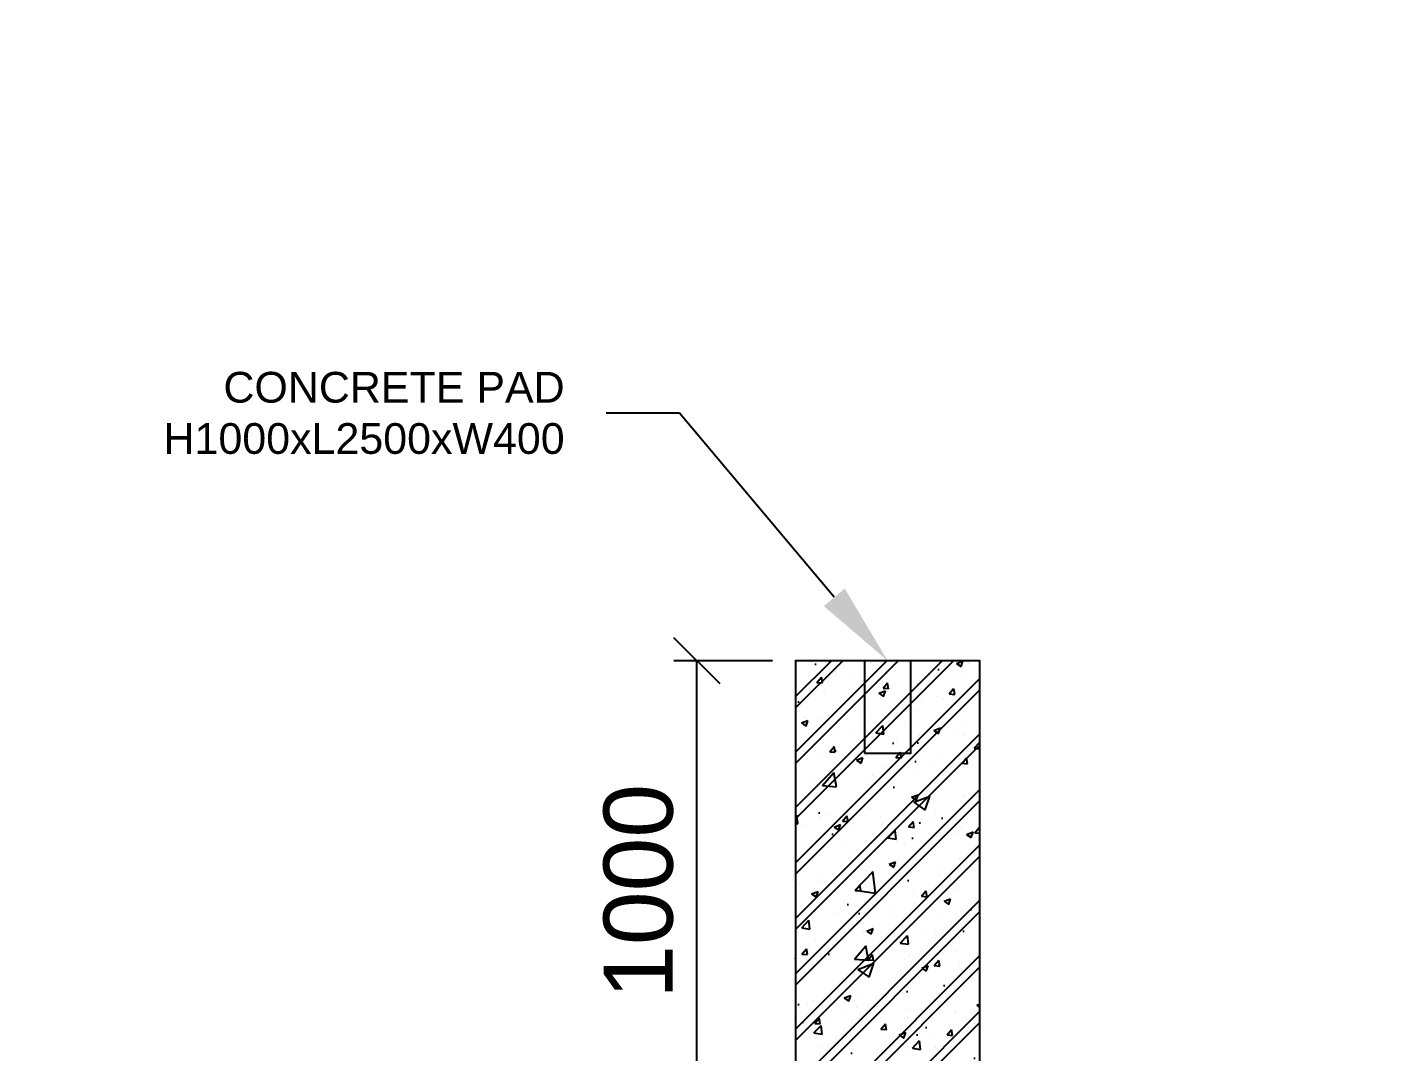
# Model space of a CAD drawing. Extents: x -1041800 to 1211622, y -13029 to 106851.
# Drawn here: x 99237 to 102202, y 13821 to 16043 of the extents above; entities that cross this region are included whole.
import ezdxf
from ezdxf import colors
from ezdxf.entities.mleader import LeaderData, LeaderLine
from ezdxf.math import Vec2, Vec3

# ---------------------------------------------------------------- set-up
doc = ezdxf.new("R2010")
doc.units = 0
doc.header["$MEASUREMENT"] = 0
doc.layers.get('0').update_dxf_attribs({"lineweight": 5})
doc.layers.add('Hatch', color=250, linetype='Continuous')
doc.layers.add('VAN', color=7, linetype='Continuous')
doc.styles.get("Standard").update_dxf_attribs({"font": 'arial.ttf'})
doc.dimstyles.new('TL100', dxfattribs={"dimscale": 0, "dimtxt": 200, "dimasz": 100, "dimexe": 50, "dimexo": 50, "dimgap": 50, "dimtad": 1, "dimdec": 0, "dimtxsty": 'Standard', "dimblk": 'OBLIQUE', "dimcen": 2.5, "dimclrd": 6, "dimclre": 6, "dimclrt": 3, "dimadec": 0, "dimazin": 0, "dimtfac": 1, "dimtdec": 0, "dimtmove": 0, "dimatfit": 3, "dimldrblk": 'OBLIQUE', "dimfxl": 1, "dimarcsym": 0})

# ---------------------------------------------------------------- blocks, each defined once
blk = doc.blocks.new('_Oblique')
at = {"color": 0, "linetype": 'ByBlock', "lineweight": -2}
blk.add_line((-0.5, -0.5), (0.5, 0.5), dxfattribs=at)
blk = doc.blocks.new('*D159')
at = {"layer": 'Defpoints', "color": 0, "transparency": 16777216}
for p in [(100689, 14668.6), (100902.6, 14668.6), (100902.6, 13668.6)]:
    blk.add_point(p, dxfattribs=at)
at = {"layer": 'VAN', "color": 6, "lineweight": -2, "transparency": 16777216}
for p, q in [((100852.6, 14668.6), (100639, 14668.6)), ((100689, 13668.6), (100689, 14668.6)), ((100852.6, 13668.6), (100639, 13668.6))]:
    blk.add_line(p, q, dxfattribs=at)
at = {"layer": 'VAN', "color": 6, "lineweight": -2, "transparency": 16777216, "xscale": 100, "yscale": 100, "zscale": 100}
for p, rotation in [((100689, 14668.6), 90), ((100689, 13668.6), 270)]:
    blk.add_blockref('_Oblique', p, dxfattribs=dict(at, rotation=rotation))
at = {"layer": 'VAN', "color": 3, "transparency": 16777216, "insert": (100562.4, 14168.6), "char_height": 150, "attachment_point": 5, "rotation": 90}
blk.add_mtext('1000', dxfattribs=at)

msp = doc.modelspace()

# ---------------------------------------------------------------- hatches: boundary and pattern name
at = {"layer": 'VAN'}
h = msp.add_hatch(dxfattribs=at)
h.set_pattern_fill('AR-CONC', color=0, scale=50)
h.set_pattern_definition([(50, (-392583.23, -292097.8), (358.63009, -31.37607), [37.5, -412.5]), (355, (-392583.23, -292097.8), (-69.37567, 376.09607), [30, -330]), (100.451444, (-392553.34, -292100.4), (289.25442, 344.72), [31.8701, -350.57106]), (46.1842, (-392583.23, -291997.8), (533.62067, -82.75964), [56.25, -618.75]), (96.63564, (-392538.76, -292004.7), (467.33097, 487.0593), [47.80517, -525.8569]), (351.18416, (-392583.23, -291997.8), (467.33097, 487.0593), [45, -495]), (21, (-392533.23, -292022.8), (298.45353, -201.30945), [37.5, -412.5]), (326, (-392533.23, -292022.8), (121.65767, 362.57502), [30, -330]), (71.451445, (-392508.36, -292039.57), (420.11119, 161.26558), [31.8701, -350.57106]), (37.5, (-392583.23, -292097.8), (6.079928, 166.446927), [0, -326, 0, -335, 0, -331.25]), (7.5, (-392583.23, -292097.8), (131.53477, 197.205856), [0, -191, 0, -318.5, 0, -126.25]), (327.5, (-392694.73, -292097.8), (266.911218, -11.277436), [0, -125, 0, -390, 0, -517.5]), (317.5, (-392744.73, -292097.8), (291.59308, 50.05249), [0, -162.5, 0, -259, 0, -367.5])])
h.paths.add_polyline_path([(101302.6, 14668.6), (100902.6, 14668.6), (100902.6, 13668.6), (101302.6, 13668.6)])

# ---------------------------------------------------------------- linework, layer by layer
at = {"layer": 'Hatch', "linetype": 'Continuous'}
for p, q in [((100902.6, 14566.4), (101004.3, 14668.2)), ((100902.6, 14446.2), (101124.5, 14668.2)), ((100902.6, 14326), (101244.7, 14668.2)), ((100902.6, 14590.9), (100979.8, 14668.2)), ((100902.6, 14470.7), (101100, 14668.2)), ((100902.6, 14350.5), (101220.2, 14668.2)), ((100968.2, 14664.5), (100968.2, 14664.5)), ((101226.7, 14657.3), (101226.7, 14657.3)), ((101251.6, 14662.8), (101265.6, 14668.1)), ((101251.6, 14662.8), (101261.6, 14656.1)), ((101261.6, 14656), (101265.6, 14668.1)), ((101276.7, 14663.9), (101276.7, 14663.9)), ((100902.6, 14230.3), (101302.6, 14630.3)), ((100949.1, 14621.9), (100958.7, 14633.4)), ((100949.1, 14621.9), (100961, 14620.9)), ((100961.1, 14620.8), (100958.7, 14633.3)), ((100974.5, 14624.1), (100974.5, 14624.1)), ((100990.3, 14645.1), (100990.3, 14645.1)), ((101024.6, 14630.7), (101024.6, 14630.7)), ((101092.5, 14609.4), (101102.2, 14620.9)), ((101097.1, 14640.5), (101097.1, 14640.5)), ((101100.3, 14640.7), (101100.3, 14640.7)), ((101104.5, 14608.2), (101102.2, 14620.8)), ((101172.4, 14627), (101172.4, 14627)), ((101203.8, 14636), (101203.8, 14636)), ((101273.4, 14639.8), (101273.4, 14639.8)), ((100902.6, 14205.8), (101302.6, 14605.8)), ((100965.8, 14597.9), (100965.8, 14597.9)), ((101069.7, 14612.9), (101069.7, 14612.9)), ((101083.6, 14598.3), (101097.6, 14603.6)), ((101083.6, 14598.3), (101093.5, 14591.5)), ((101092.5, 14609.4), (101104.5, 14608.3)), ((101093.5, 14591.5), (101097.6, 14603.6)), ((101207.9, 14590.7), (101207.9, 14590.7)), ((101236, 14596.8), (101245.6, 14608.3)), ((101236, 14596.8), (101248, 14595.8)), ((101248, 14595.7), (101245.7, 14608.2)), ((101299.9, 14595), (101299.9, 14595)), ((101047.7, 14561.8), (101047.7, 14561.8)), ((101091.3, 14570.7), (101091.3, 14570.7)), ((101169.9, 14560.4), (101169.9, 14560.4)), ((101174, 14578.4), (101174, 14578.4)), ((101224.1, 14585), (101224.1, 14585)), ((101271, 14573.2), (101271, 14573.2)), ((100915.5, 14533.8), (100929.5, 14539.1)), ((100915.5, 14533.8), (100925.5, 14527)), ((100921.9, 14545.3), (100921.9, 14545.3)), ((100925.5, 14527), (100929.5, 14539.1)), ((100951.4, 14542.9), (100951.4, 14542.9)), ((100963.4, 14531.3), (100963.4, 14531.3)), ((100972, 14551.8), (100972, 14551.8)), ((100974.7, 14550.7), (100974.7, 14550.7)), ((101058.1, 14538.3), (101058.1, 14538.3)), ((101067.2, 14546.3), (101067.2, 14546.3)), ((101076.6, 14512.4), (101092.2, 14528.7)), ((101094.4, 14509.6), (101092.2, 14528.6)), ((101164.9, 14533.8), (101164.9, 14533.8)), ((101255.9, 14546.8), (101255.9, 14546.8)), ((101271.7, 14529.3), (101271.7, 14529.3)), ((100902.6, 14110.1), (101302.6, 14510.1)), ((100993.5, 14516), (100993.5, 14516)), ((101022.6, 14506.8), (101022.6, 14506.8)), ((101076.6, 14512.4), (101094.4, 14509.7)), ((101100.3, 14511.5), (101100.3, 14511.5)), ((101121.4, 14499.6), (101121.4, 14499.6)), ((101139.2, 14526.8), (101139.2, 14526.8)), ((101171.5, 14506.2), (101171.5, 14506.2)), ((101202.9, 14517.7), (101217, 14523.1)), ((101202.9, 14517.7), (101212.9, 14511)), ((101207.1, 14507), (101207.1, 14507)), ((101212.9, 14510.9), (101217, 14523)), ((101247.2, 14516.1), (101247.2, 14516.1)), ((101268.5, 14506.6), (101268.5, 14506.6)), ((100902.6, 14085.6), (101302.6, 14485.6)), ((100905.9, 14486.7), (100905.9, 14486.7)), ((100919.4, 14473), (100919.4, 14473)), ((100976.8, 14471.5), (100986.5, 14483)), ((100976.8, 14471.5), (100988.8, 14470.4)), ((100988.8, 14470.4), (100986.5, 14482.9)), ((100995.1, 14482.9), (100995.1, 14482.9)), ((101064.8, 14479.8), (101064.8, 14479.8)), ((101120.3, 14458.9), (101129.9, 14470.4)), ((101132.3, 14457.8), (101129.9, 14470.3)), ((101167.5, 14493.8), (101167.5, 14493.8)), ((101290.1, 14479.3), (101302.6, 14492.4)), ((101290.1, 14479.3), (101302.6, 14477.4)), ((100911.6, 14441.2), (100911.6, 14441.2)), ((100960.9, 14464.8), (100960.9, 14464.8)), ((101034.9, 14453.2), (101048.9, 14458.6)), ((101034.9, 14453.2), (101044.9, 14446.5)), ((101044.9, 14446.4), (101048.9, 14458.5)), ((101120.3, 14458.9), (101132.3, 14457.9)), ((101215.6, 14456.8), (101215.6, 14456.8)), ((101263.7, 14446.4), (101273.4, 14457.9)), ((101263.7, 14446.4), (101275.7, 14445.3)), ((101266.1, 14440.1), (101266.1, 14440.1)), ((101275.7, 14445.3), (101273.4, 14457.8)), ((100982.3, 14416.8), (100982.3, 14416.8)), ((101018.3, 14436.7), (101018.3, 14436.7)), ((101062.4, 14413.2), (101062.4, 14413.2)), ((101068.8, 14420.7), (101068.8, 14420.7)), ((101099, 14436.8), (101099, 14436.8)), ((101118.9, 14427.3), (101118.9, 14427.3)), ((101125.1, 14432.2), (101125.1, 14432.2)), ((101165.1, 14427.3), (101165.1, 14427.3)), ((101194.6, 14437.2), (101194.6, 14437.2)), ((101231.9, 14427.7), (101231.9, 14427.7)), ((100902.6, 13989.9), (101302.6, 14389.9)), ((100942.5, 14404), (100942.5, 14404)), ((100958.5, 14398.2), (100958.5, 14398.2)), ((100902.6, 13965.4), (101302.6, 14365.4)), ((101142, 14358.4), (101142, 14358.4)), ((101154.3, 14372.7), (101168.3, 14378.1)), ((101154.3, 14372.7), (101164.2, 14366)), ((101162.6, 14360.7), (101162.6, 14360.7)), ((101164.2, 14365.9), (101168.3, 14378)), ((101263.7, 14373.5), (101263.7, 14373.5)), ((101268.3, 14375), (101268.3, 14375)), ((100902.6, 14331), (100905.3, 14333.9)), ((100907.5, 14314.8), (100905.3, 14333.8)), ((100956.1, 14331.6), (100956.1, 14331.6)), ((100979.4, 14334.5), (100979.4, 14334.5)), ((101004.6, 14321), (101014.2, 14332.5)), ((101004.6, 14321), (101016.5, 14320)), ((101016.6, 14319.9), (101014.2, 14332.5)), ((101016.2, 14341.8), (101016.2, 14341.8)), ((101060, 14346.6), (101060, 14346.6)), ((101066.3, 14348.4), (101066.3, 14348.4)), ((101086.2, 14330), (101086.2, 14330)), ((101148, 14308.5), (101157.7, 14320)), ((101160, 14307.4), (101157.7, 14319.9)), ((101192.9, 14325.5), (101192.9, 14325.5)), ((101207.3, 14337.5), (101207.3, 14337.5)), ((101299.7, 14321), (101299.7, 14321)), ((100902.6, 14315.6), (100907.5, 14314.9)), ((100914.8, 14312.1), (100914.8, 14312.1)), ((100974.1, 14297.4), (100974.1, 14297.4)), ((100986.2, 14308.2), (101000.2, 14313.6)), ((100986.2, 14308.2), (100996.2, 14301.5)), ((100996.2, 14301.4), (101000.3, 14313.5)), ((101021.6, 14307.6), (101021.6, 14307.6)), ((101090.7, 14317.4), (101090.7, 14317.4)), ((101103.1, 14284.5), (101118.7, 14300.8)), ((101120.9, 14281.7), (101118.7, 14300.7)), ((101128.3, 14303.1), (101128.3, 14303.1)), ((101148, 14308.5), (101160, 14307.4)), ((101160.2, 14294.1), (101160.2, 14294.1)), ((101215.7, 14296.1), (101215.7, 14296.1)), ((101235.1, 14298.6), (101235.1, 14298.6)), ((101255.3, 14293.5), (101255.3, 14293.5)), ((101261.2, 14306.9), (101261.2, 14306.9)), ((101265.8, 14302.7), (101265.8, 14302.7)), ((101273.7, 14292.2), (101287.7, 14297.6)), ((101273.7, 14292.2), (101283.6, 14285.5)), ((101283.6, 14285.4), (101287.7, 14297.5)), ((101291.5, 14295.9), (101301.1, 14307.4)), ((101291.5, 14295.9), (101302.6, 14295)), ((101302.6, 14299.8), (101301.2, 14307.3)), ((100902.6, 13869.7), (101302.6, 14269.7)), ((100953.6, 14265), (100953.6, 14265)), ((100963.6, 14262.9), (100963.6, 14262.9)), ((101013.6, 14269.5), (101013.6, 14269.5)), ((101057.5, 14280), (101057.5, 14280)), ((101089.4, 14279.5), (101089.4, 14279.5)), ((101103.1, 14284.5), (101120.9, 14281.8)), ((101138.6, 14273.5), (101138.6, 14273.5)), ((100902.6, 13845.2), (101302.6, 14245.2)), ((100905.4, 14233.5), (100905.4, 14233.5)), ((100939.6, 14232.8), (100939.6, 14232.8)), ((101022, 14253.5), (101022, 14253.5)), ((101105.6, 14227.7), (101119.6, 14233)), ((101115.6, 14220.9), (101119.6, 14233)), ((101258.8, 14240.3), (101258.8, 14240.3)), ((101288.9, 14233.8), (101288.9, 14233.8)), ((101046.4, 14228.3), (101046.4, 14228.3)), ((101055.1, 14213.4), (101055.1, 14213.4)), ((101105.6, 14227.7), (101115.6, 14221)), ((101153.1, 14223.8), (101153.1, 14223.8)), ((101157.8, 14227.5), (101157.8, 14227.5)), ((101163.1, 14217.2), (101163.1, 14217.2)), ((101213.2, 14223.8), (101213.2, 14223.8)), ((101215, 14203.5), (101215, 14203.5)), ((101259.9, 14219.3), (101259.9, 14219.3)), ((100911, 14184), (100911, 14184)), ((100951.2, 14198.4), (100951.2, 14198.4)), ((100961, 14190.6), (100961, 14190.6)), ((101032.3, 14170.6), (101042, 14182.1)), ((101036.8, 14200.6), (101036.8, 14200.6)), ((101044.3, 14169.5), (101042, 14182)), ((101098.4, 14183.5), (101098.4, 14183.5)), ((101256.4, 14173.8), (101256.4, 14173.8)), ((100902.6, 13749.5), (101302.6, 14149.5)), ((100937.6, 14163.2), (100951.6, 14168.5)), ((100937.6, 14163.2), (100947.5, 14156.5)), ((100947.5, 14156.4), (100951.6, 14168.5)), ((100981.7, 14163.5), (100981.7, 14163.5)), ((101032.3, 14170.6), (101044.3, 14169.6)), ((101052.7, 14146.9), (101052.7, 14146.9)), ((101155.3, 14160.9), (101155.3, 14160.9)), ((101160.5, 14144.9), (101160.5, 14144.9)), ((101175.8, 14158), (101185.4, 14169.5)), ((101175.8, 14158), (101187.8, 14157)), ((101187.8, 14156.9), (101185.4, 14169.5)), ((101225, 14147.2), (101239, 14152.5)), ((101225, 14147.2), (101235, 14140.4)), ((101235, 14140.4), (101239, 14152.5)), ((101236.3, 14154.9), (101236.3, 14154.9)), ((100902.6, 13725), (101302.6, 14125)), ((100948.8, 14131.9), (100948.8, 14131.9)), ((100984.2, 14121.7), (100984.2, 14121.7)), ((101007.4, 14126.1), (101007.4, 14126.1)), ((101110.5, 14138.3), (101110.5, 14138.3)), ((101114.2, 14121.6), (101114.2, 14121.6)), ((101221, 14117.1), (101221, 14117.1)), ((100908.4, 14111.7), (100908.4, 14111.7)), ((100916.2, 14089.7), (100931.8, 14105.9)), ((100916.2, 14089.7), (100934, 14086.9)), ((100934, 14086.9), (100931.8, 14105.9)), ((100942.8, 14103.8), (100942.8, 14103.8)), ((101049.6, 14099.2), (101049.6, 14099.2)), ((101057, 14082.6), (101071, 14088)), ((101066.9, 14075.9), (101071, 14087.9)), ((101152.9, 14094.4), (101152.9, 14094.4)), ((101156.4, 14094.7), (101156.4, 14094.7)), ((101206.7, 14084.2), (101206.7, 14084.2)), ((101253.9, 14107.2), (101253.9, 14107.2)), ((101263.1, 14090.2), (101263.1, 14090.2)), ((100946.3, 14065.3), (100946.3, 14065.3)), ((101050.2, 14080.3), (101050.2, 14080.3)), ((101057, 14082.6), (101066.9, 14075.9)), ((101057.9, 14059.5), (101057.9, 14059.5)), ((101090.1, 14064.2), (101090.1, 14064.2)), ((101107.9, 14066.1), (101107.9, 14066.1)), ((101129.6, 14056.6), (101145.2, 14072.8)), ((101129.6, 14056.6), (101147.4, 14053.8)), ((101147.4, 14053.8), (101145.2, 14072.8)), ((101183.7, 14076), (101183.7, 14076)), ((100502.6, 13229.2), (101302.6, 14029.2)), ((100902.6, 14023.4), (100902.9, 14023.5)), ((100902.6, 14022.3), (100902.9, 14023.4)), ((100916.6, 14032.7), (100926.3, 14044.2)), ((100916.6, 14032.7), (100928.6, 14031.7)), ((100928.6, 14031.6), (100926.3, 14044.1)), ((100931.6, 14042.8), (100931.6, 14042.8)), ((100967.6, 14024.5), (100967.6, 14024.5)), ((100973.5, 14044.2), (100973.5, 14044.2)), ((101060.1, 14020.2), (101069.7, 14031.6)), ((101072.1, 14019), (101069.7, 14031.6)), ((101150.5, 14027.8), (101150.5, 14027.8)), ((101251.5, 14040.6), (101251.5, 14040.6)), ((101254.7, 14040.3), (101254.7, 14040.3)), ((100502.6, 13204.7), (101302.6, 14004.7)), ((100943.9, 13998.7), (100943.9, 13998.7)), ((101021.4, 14000.2), (101021.4, 14000.2)), ((101047.8, 14013.7), (101047.8, 14013.7)), ((101060.1, 14020.2), (101072.1, 14019.1)), ((101074.4, 14019.9), (101074.4, 14019.9)), ((101131.1, 13997.1), (101131.1, 13997.1)), ((101138, 14020.3), (101138, 14020.3)), ((101176.3, 14002.1), (101190.3, 14007.5)), ((101176.3, 14002.1), (101186.3, 13995.4)), ((101181.2, 14015.4), (101181.2, 14015.4)), ((101186.3, 13995.3), (101190.4, 14007.4)), ((101203.5, 14007.6), (101213.2, 14019.1)), ((101203.5, 14007.6), (101215.5, 14006.6)), ((101215.5, 14006.5), (101213.2, 14019)), ((101257.4, 14013.8), (101257.4, 14013.8)), ((101287.9, 14010.9), (101287.9, 14010.9)), ((100904.8, 13980.2), (100904.8, 13980.2)), ((101005.3, 13980.6), (101005.3, 13980.6)), ((101055.3, 13987.2), (101055.3, 13987.2)), ((101249.1, 13974), (101249.1, 13974)), ((101008.3, 13937.6), (101022.3, 13943)), ((101008.3, 13937.6), (101018.2, 13930.9)), ((101018.3, 13930.8), (101022.3, 13942.9)), ((101045.4, 13947.1), (101045.4, 13947.1)), ((101148, 13961.2), (101148, 13961.2)), ((101204.8, 13934.9), (101204.8, 13934.9)), ((101214.4, 13950.3), (101214.4, 13950.3)), ((101254.8, 13941.5), (101254.8, 13941.5)), ((100502.6, 13109), (101302.6, 13909)), ((100928.7, 13922.3), (100928.7, 13922.3)), ((100941.5, 13932.1), (100941.5, 13932.1)), ((100981.1, 13910.2), (100981.1, 13910.2)), ((101002.7, 13908.3), (101002.7, 13908.3)), ((101035.4, 13917.7), (101035.4, 13917.7)), ((101078.5, 13918.3), (101078.5, 13918.3)), ((101097.8, 13930.3), (101097.8, 13930.3)), ((101142.2, 13913.2), (101142.2, 13913.2)), ((101246.6, 13907.4), (101246.6, 13907.4)), ((101249, 13908.7), (101249, 13908.7)), ((101295.7, 13921.6), (101302.6, 13924.2)), ((101295.7, 13921.6), (101302.6, 13917)), ((100502.6, 13084.5), (101302.6, 13884.5)), ((100942.7, 13861.8), (100958.3, 13878)), ((100944.4, 13882.3), (100954, 13893.8)), ((100944.4, 13882.3), (100956.3, 13881.2)), ((100952.6, 13901.7), (100952.6, 13901.7)), ((100956.4, 13881.1), (100954, 13893.7)), ((100960.5, 13858.9), (100958.3, 13877.9)), ((100970.9, 13895.4), (100970.9, 13895.4)), ((101042.9, 13880.6), (101042.9, 13880.6)), ((101077.6, 13890.9), (101077.6, 13890.9)), ((101087.8, 13869.7), (101097.5, 13881.2)), ((101099.8, 13868.6), (101097.5, 13881.1)), ((101145.6, 13894.6), (101145.6, 13894.6)), ((101184.4, 13886.4), (101184.4, 13886.4)), ((101291.1, 13881.9), (101291.1, 13881.9)), ((100939.1, 13865.6), (100939.1, 13865.6)), ((100942.7, 13861.8), (100960.5, 13859)), ((101087.8, 13869.7), (101099.8, 13868.7)), ((101127.7, 13857.1), (101141.7, 13862.5)), ((101127.7, 13857.1), (101137.6, 13850.4)), ((101137.6, 13850.3), (101141.7, 13862.4)), ((101152.1, 13856), (101152.1, 13856)), ((101202.2, 13862.6), (101202.2, 13862.6)), ((101231.3, 13857.2), (101240.9, 13868.7)), ((101231.3, 13857.2), (101243.3, 13856.1)), ((101243.3, 13856), (101241, 13868.6)), ((101278, 13872.6), (101278, 13872.6)), ((100950.1, 13829.4), (100950.1, 13829.4)), ((101025.8, 13839.4), (101025.8, 13839.4)), ((101143.2, 13828.1), (101143.2, 13828.1)), ((101156.2, 13828.7), (101171.7, 13844.9)), ((101156.2, 13828.7), (101173.9, 13825.9)), ((101174, 13825.8), (101171.7, 13844.8)), ((101206.2, 13830.9), (101206.2, 13830.9)), ((101244.2, 13840.9), (101244.2, 13840.9))]:
    msp.add_line(p, q, dxfattribs=at)
at = {"layer": 'VAN', "color": 0}
for points in [[(100902.6, 13668.6), (101302.6, 13668.6), (101302.6, 14668.6), (100902.6, 14668.6)], [(101052.6, 14468.6), (101152.6, 14468.6), (101152.6, 14668.6), (101052.6, 14668.6)]]:
    msp.add_lwpolyline(points, close=True, dxfattribs=at)

# ---------------------------------------------------------------- dimensions: what is measured, and where the dimension line sits
dim = msp.add_linear_dim(base=(100689, 14668.6), p1=(100902.6, 13668.6), p2=(100902.6, 14668.6), angle=90, dimstyle='TL100', override={"dimscale": 1, "dimtxt": 150}, dxfattribs=at)
dim.commit()
dim.dimension.update_dxf_attribs({"geometry": '*D159', "text_midpoint": (100562.4, 14168.6)})

# ---------------------------------------------------------------- leaders
ml = msp.add_multileader_mtext('Standard')
ml.set_content('THE FENCE\\PH=1950', color=256)
ml.set_leader_properties()
ml.build(insert=Vec2(0, 0))
ml.multileader.update_dxf_attribs({"text_left_attachment_type": 2, "text_right_attachment_type": 2, "dogleg_length": 0.36, "arrow_head_size": 180, "scale": 1000})
ctx = ml.context
ctx.base_point, ctx.scale, ctx.char_height, ctx.arrow_head_size, ctx.landing_gap_size, ctx.plane_origin = Vec3(93499.3, 15951.4), 1000, 66.67, 180, 90, Vec3(102433.9, 17466.9)
ctx.left_attachment, ctx.right_attachment = 2, 2
notes = []
notes.append((ctx, [(1, (1, 1, 0), (93340.5, 15951.4), (1, 0), 158.8, [(0, [(92911.6, 15468.6)], 0, [])])]))
ctx.mtext.insert, ctx.mtext.width, ctx.mtext.flow_direction = Vec3(93589.3, 16041.6), 622.587, 5
ml = msp.add_multileader_mtext('Standard')
ml.set_content('CONCRETE PAD\\PH1000xL2500xW400', color=256)
ml.set_leader_properties()
ml.build(insert=Vec2(0, 0))
ml.multileader.update_dxf_attribs({"text_left_attachment_type": 2, "text_right_attachment_type": 2, "dogleg_length": 0.36, "arrow_head_size": 180, "scale": 1000})
ctx = ml.context
ctx.base_point, ctx.scale, ctx.char_height, ctx.arrow_head_size, ctx.landing_gap_size, ctx.plane_origin = Vec3(99454.2, 15205.6), 1000, 66.667, 180, 90, Vec3(108512.9, 15353.8)
ctx.left_attachment, ctx.right_attachment, ctx.text_align_type = 2, 2, 2
notes.append((ctx, [(0, (1, 1, 0), (100650.9, 15205.6), (-1, 0), 158.8, [(0, [(101102.6, 14668.6)], 0, [])])]))
ctx.mtext.insert, ctx.mtext.width, ctx.mtext.alignment, ctx.mtext.flow_direction = Vec3(100402.1, 15295.3), 1100.105, 3, 5
for ctx, leaders in notes:
    for number, flags, end, landing, length, lines in leaders:
        leader = LeaderData()
        leader.index, (leader.has_last_leader_line, leader.has_dogleg_vector, leader.attachment_direction) = number, flags
        leader.last_leader_point, leader.dogleg_vector, leader.dogleg_length = Vec3(end), Vec3(landing), length
        for number, points, colour, breaks in lines:
            line = LeaderLine()
            line.index, line.vertices, line.color, line.breaks = number, Vec3.list(points), colors.encode_raw_color(colour), breaks
            leader.lines.append(line)
        ctx.leaders.append(leader)

doc.saveas('drawing.dxf')
